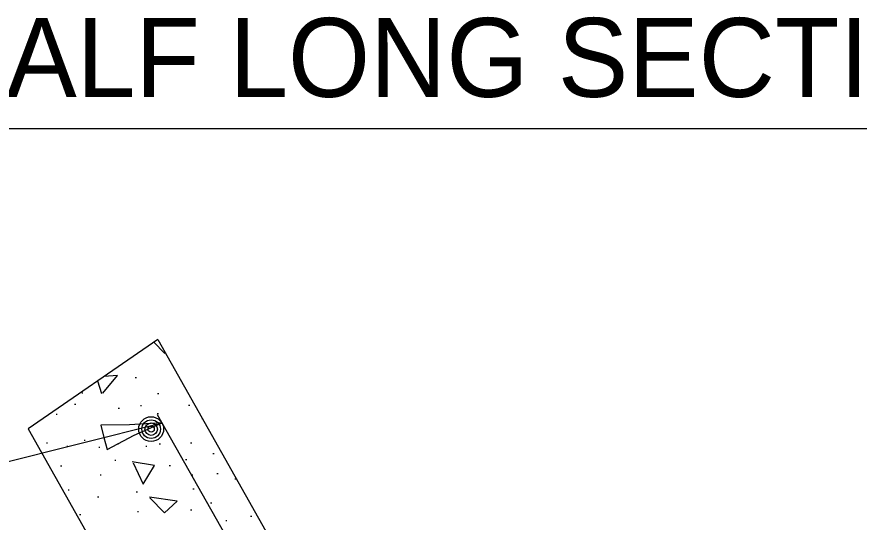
# Model space of a CAD drawing. Extents: x 2133490 to 2172050, y 2138301 to 2145980.
# Drawn here: x 2143476 to 2143604, y 2145177.6 to 2145254.4 of the extents above; entities that cross this region are included whole.
import ezdxf

# ---------------------------------------------------------------- set-up
doc = ezdxf.new("R2010")
doc.units = 0
for name, color, linetype in [('Level 40', 7, 'Continuous'), ('Level 63', 7, 'Continuous'), ('ROW_PR_Notes', 7, 'Continuous'), ('Topo_Bridge Structures', 7, 'Continuous')]:
    doc.layers.add(name, color=color, linetype=linetype)

msp = doc.modelspace()

# ---------------------------------------------------------------- linework, layer by layer
at = {"layer": 'Level 40'}
for radius in [1.89, 1.41, 0.943, 0.472]:
    msp.add_circle((2143496.4, 2145191.72), radius, dxfattribs=at)
at = {"layer": 'ROW_PR_Notes'}
for p, q in [((2143451.75, 2145237.43), (2143671.75, 2145237.43)), ((2143497.4, 2145205.35), (2143477.71, 2145191.76)), ((2143497.4, 2145205.35), (2143537.04, 2145135.06)), ((2143493.99, 2145199.59), (2143494.18, 2145199.59)), ((2143485.84, 2145197.24), (2143486.03, 2145197.24)), ((2143497.39, 2145197.16), (2143497.58, 2145197.16)), ((2143484.74, 2145195.54), (2143484.93, 2145195.54)), ((2143491.39, 2145194.89), (2143491.58, 2145194.89)), ((2143494.76, 2145195.29), (2143494.95, 2145195.29)), ((2143502.1, 2145195.37), (2143502.28, 2145195.37)), ((2143481.95, 2145194), (2143482.13, 2145194)), ((2143497.31, 2145194.12), (2143497.5, 2145194.12)), ((2143497.33, 2145193.96), (2143536.92, 2145123.75)), ((2143445.36, 2145179.4), (2143498.05, 2145192.68)), ((2143477.71, 2145191.76), (2143520.27, 2145116.28)), ((2143480.49, 2145189.62), (2143480.67, 2145189.62)), ((2143486.2, 2145190.02), (2143486.39, 2145190.02)), ((2143491.23, 2145189.49), (2143491.42, 2145189.49)), ((2143497.64, 2145189.46), (2143497.83, 2145189.46)), ((2143502.38, 2145189.62), (2143502.57, 2145189.62)), ((2143483.57, 2145189.13), (2143483.76, 2145189.13)), ((2143488.43, 2145188.97), (2143488.62, 2145188.97)), ((2143495.57, 2145189.13), (2143495.76, 2145189.13)), ((2143490.87, 2145187.02), (2143491.05, 2145187.02)), ((2143501.61, 2145187.1), (2143501.8, 2145187.1)), ((2143505.79, 2145188), (2143505.97, 2145188)), ((2143482.63, 2145186.13), (2143482.82, 2145186.13)), ((2143499.14, 2145186.21), (2143499.33, 2145186.21)), ((2143488.64, 2145184.75), (2143488.82, 2145184.75)), ((2143502.54, 2145184.75), (2143502.73, 2145184.75)), ((2143506.39, 2145184.96), (2143506.58, 2145184.96)), ((2143509.1, 2145184.14), (2143509.28, 2145184.14)), ((2143483.77, 2145182.5), (2143483.96, 2145182.5)), ((2143494.11, 2145182.21), (2143494.3, 2145182.21)), ((2143502.75, 2145182.62), (2143502.93, 2145182.62)), ((2143488.27, 2145181.4), (2143488.46, 2145181.4)), ((2143505.42, 2145180.51), (2143505.61, 2145180.51)), ((2143494.31, 2145179.21), (2143494.5, 2145179.21)), ((2143502.38, 2145179.46), (2143502.57, 2145179.46)), ((2143485.51, 2145178.73), (2143485.7, 2145178.73)), ((2143511.49, 2145178.48), (2143511.68, 2145178.48)), ((2143507.73, 2145177.83), (2143507.92, 2145177.83))]:
    msp.add_line(p, q, dxfattribs=at)
for points in [[(2143496.8, 2145204.93), (2143498.45, 2145203.27)], [(2143498.45, 2145203.27), (2143498.53, 2145203.34)], [(2143489.06, 2145197.18), (2143491.28, 2145199.87)], [(2143491.28, 2145199.87), (2143489.25, 2145199.72)], [(2143488.26, 2145199.04), (2143488.87, 2145197.13)], [(2143504.08, 2145193.35), (2143504.17, 2145193.35)], [(2143493.69, 2145186.61), (2143495.2, 2145183.35), (2143496.9, 2145186.18), (2143493.5, 2145186.75)], [(2143496.19, 2145181.27), (2143498.45, 2145179), (2143500.34, 2145180.75), (2143496.15, 2145181.36)]]:
    msp.add_lwpolyline(points, dxfattribs=at)
at = {"layer": 'Topo_Bridge Structures'}
msp.add_lwpolyline([(2143488.76, 2145192.3), (2143489.23, 2145190.45), (2143489.69, 2145188.61), (2143493.83, 2145190.8), (2143498.05, 2145192.68), (2143493.13, 2145192.35)], close=True, dxfattribs=at)

# ---------------------------------------------------------------- texts
at = {"layer": 'Level 63'}
msp.add_text('HALF LONG SECTION', height=12, dxfattribs=at).set_placement((2143462.8, 2145242.24))

doc.saveas('drawing.dxf')
